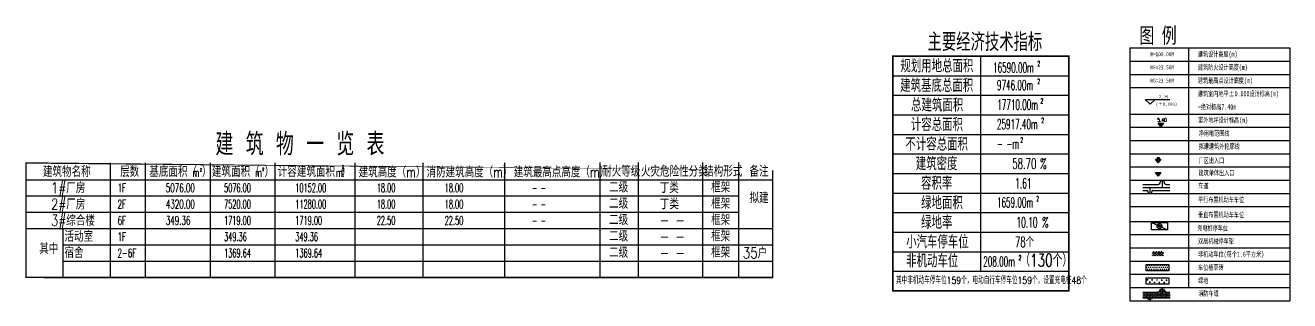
# Model space of a CAD drawing. Header units: millimetres. Extents: x 685119 to 686103, y 2545183 to 2545581.
# Drawn here: x 685118.8 to 685369.8, y 2545526.1 to 2545580.8 of the extents above; entities that cross this region are included whole.
import ezdxf

# ---------------------------------------------------------------- set-up
doc = ezdxf.new("R2010")
doc.units = ezdxf.units.MM
doc.header["$LTSCALE"] = 500
doc.linetypes.add('ACAD_ISO04W100', pattern=[30, 24, -3, 0, -3])
doc.linetypes.add('DASH', pattern=[0.35, 0.25, -0.1])
for name, color, linetype in [('1绿地填充', 116, 'Continuous'), ('A-DIM-SYMB', 3, 'Continuous'), ('A-SITE-ROAD', 33, 'Continuous'), ('a08', 252, 'Continuous'), ('cdz', 241, 'Continuous'), ('DIM_ELEV', 3, 'Continuous'), ('k-绿地填充', 118, 'Continuous'), ('PLAN_机动车位', 9, 'Continuous'), ('PLAN_道路', 4, 'Continuous'), ('PUB_DIM', 3, 'Continuous'), ('PUB_TEXT', 7, 'Continuous'), ('Z-文字', 7, 'Continuous'), ('Z-道路中心线', 1, 'Continuous'), ('车位', 8, 'Continuous')]:
    doc.layers.add(name, color=color, linetype=linetype)
doc.styles.add('_TCH_DIM', font='SIMPLEX.shx', dxfattribs={"width": 0.8, "bigfont": 'GBCBIG.shx'})
doc.styles.add('天正', font='simplex8.shx', dxfattribs={"width": 0.7, "bigfont": 'hztxt.shx'})
doc.styles.add('黑体', font='simhei_0.shx')

# ---------------------------------------------------------------- blocks, each defined once
blk = doc.blocks.new('*U3')
at = {"linetype": 'ByBlock', "ltscale": 0.3}
h = blk.add_hatch(color=256, dxfattribs=at)
h.dxf.hatch_style = 1
h.paths.add_polyline_path([(1.830137102864682, 2.40916093060514), (-1.83013710239902, 2.409160930663346), (0, 0)])
h = blk.add_hatch(color=256, dxfattribs=at)
h.dxf.hatch_style = 1
h.paths.add_polyline_path([(0.8062207258772103, 2.896275688428431), (0.8062207258772104, 3.316382777877151), (-0.833363286918029, 3.31638277793536), (-0.8333632866851983, 2.896275688486638)])
for p, q in [((1.830137102864682, 2.40916093060514), (-1.830137102399021, 2.409160930663346)), ((-1.830137102399021, 2.409160930663346), (0, 0)), ((0, 0), (1.830137102864682, 2.40916093060514))]:
    blk.add_line(p, q, dxfattribs=at)
blk.add_lwpolyline([(-0.8333632869180291, 3.31638277793536), (0.8062207258772104, 3.316382777877151), (0.8062207258772104, 2.896275688428431), (-0.8333632866851985, 2.896275688486638)], close=True, dxfattribs=at)
blk = doc.blocks.new('111111')
at = {"layer": 'A-DIM-SYMB'}
h = blk.add_hatch(color=256, dxfattribs=at)
h.dxf.hatch_style = 1
h.paths.add_polyline_path([(691370.3767364135, 2579484.485152308), (691370.9326405585, 2579485.216934941), (691369.8208322685, 2579485.216934941)])
for p, q in [((691369.8208322685, 2579485.216934941), (691370.9326405585, 2579485.216934941)), ((691370.3767364135, 2579484.485152308), (691369.8208322685, 2579485.216934941)), ((691370.9326405585, 2579485.216934941), (691370.3767364135, 2579484.485152308))]:
    blk.add_line(p, q, dxfattribs=at)
blk = doc.blocks.new('A$C5D0344E3')
at = {"layer": 'cdz'}
blk.add_lwpolyline([(0.103971028351225, 0.7179534337483346), (-0.1888859177706763, -0.1450643292628229), (0.1605247310362756, 0.0883605056442321), (-0.015260697924532, -0.6983710401691497), (0.3036098328884691, 0.2931523937731981), (-0.0152079709805548, 0.1212931093759835)], close=True, dxfattribs=at)
blk.add_circle((0, 0), 0.800139897205207, dxfattribs=at)
blk = doc.blocks.new('frewrtret')
at = {"layer": '车位'}
blk.add_lwpolyline([(-5300.000000476837, -2400), (0, -2400), (-4.768371582e-07, 0), (-5300.000000476837, 0)], close=True, dxfattribs=at)
blk.add_lwpolyline([(-4.768371582e-07, 0), (-5300.000000476837, -2400)], dxfattribs=at)

msp = doc.modelspace()

# ---------------------------------------------------------------- hatches: boundary and pattern name
at = {"layer": '1绿地填充', "linetype": 'Continuous'}
h = msp.add_hatch(dxfattribs=at)
h.set_pattern_fill('松散材料', color=256, scale=0.2)
h.set_pattern_definition([(0, (-9582.741191580892, -32122.74845275004), (0.1875, 0.375), [0, -0.375])])
h.paths.add_polyline_path([(685341.3281080911, 2545533.274942417), (685345.7825711673, 2545533.274942417), (685345.7825711673, 2545532.02144076), (685341.3281080913, 2545532.02144076)])
h = msp.add_hatch(dxfattribs=at)
h.set_pattern_fill('CROSS', color=256, scale=0.3, angle=-1.165078314214383)
h.set_pattern_definition([(358.8349216857856, (-9582.741187603679, -32127.99725275068), (0.4858351567800494, 0.4664679254102095), [0.238125, -0.714375]), (88.83492168578562, (-9582.624570622342, -32128.11871154001), (-0.4664679254102095, 0.4858351567800494), [0.238125, -0.714375])])
h.paths.add_polyline_path([(685341.3281120684, 2545530.650542416), (685345.7825751448, 2545530.650542416), (685345.7825751448, 2545529.39704076), (685341.3281120687, 2545529.39704076)])
at = {"layer": 'PLAN_机动车位'}
h = msp.add_hatch(dxfattribs=at)
h.set_pattern_fill('ANSI37', color=256, scale=0.2304, style=0)
h.set_pattern_definition([(44.99999999999998, (284810.2041873924, 1051238.193242307), (-0.2586313762867916, 0.2586313762867914), []), (135, (284810.2041873924, 1051238.193242307), (-0.2586313762867917, -0.2586313762867914), [])])
h.paths.add_polyline_path([(685342.4728437953, 2545535.904760278), (685343.6248437953, 2545535.904760278), (685344.7624437953, 2545535.904760278), (685344.7624437953, 2545535.328760278), (685344.7624437953, 2545535.040760278), (685342.4728437953, 2545535.040760278)])
at = {"layer": 'PLAN_道路', "linetype": 'Continuous'}
h = msp.add_hatch(dxfattribs=at)
h.set_pattern_fill('松散材料', color=251, scale=0.096, style=0)
h.set_pattern_definition([(0, (21628.1434182598, 68746.01310472237), (0.09, 0.18), [0, -0.18])])
h.paths.add_polyline_path([(685346.038156639, 2545527.828014775), (685345.4288177063, 2545527.828014775, -0.4142135621172064), (685344.8456177067, 2545528.411214775), (685344.4843609493, 2545528.411214775), (685344.4843609493, 2545527.244814775), (685346.038156639, 2545527.244814775)])
h.paths.add_polyline_path([(685344.4843609493, 2545528.411214775), (685344.1231041912, 2545528.411214775, -0.4142135624243952), (685343.5399041915, 2545527.828014775), (685340.6172520005, 2545527.828014775), (685340.6172520006, 2545527.244814775), (685344.4843609493, 2545527.244814775)])
h.paths.add_polyline_path([(685342.0510013086, 2545527.244814775), (685342.0510013086, 2545526.370014775), (685342.3950350592, 2545526.370014775, -0.4142135614227034), (685342.6866350587, 2545526.661614774), (685346.038156639, 2545526.661614774), (685346.038156639, 2545527.244814775)])
h.paths.add_polyline_path([(685342.0510013086, 2545527.244814775), (685340.6172520006, 2545527.244814775), (685340.6172520006, 2545526.661614775), (685341.4153675593, 2545526.661614774, -0.4142135619247), (685341.7069675586, 2545526.370014775), (685342.0510013086, 2545526.370014775)])

# ---------------------------------------------------------------- linework, layer by layer
at = {"layer": 'A-SITE-ROAD', "linetype": 'Continuous', "flags": 128}
msp.add_lwpolyline([(685344.1231002186, 2545549.828209612), (685344.1231002186, 2545549.726216158)], dxfattribs=at)
at = {"layer": 'a08', "linetype": 'DASH', "ltscale": 5, "flags": 128}
for points in [[(685343.5399002188, 2545549.143016158, 0.4142135623730951), (685344.1231002186, 2545549.726216158)], [(685344.8456137337, 2545549.726216158, 0.4142135623730951), (685345.4288137339, 2545549.143016158)], [(685341.7069635856, 2545547.685016158, 0.4142135623730951), (685341.4153635856, 2545547.976616158)], [(685342.686631086, 2545547.976616158, 0.4142135623730951), (685342.395031086, 2545547.685016158)]]:
    msp.add_lwpolyline(points, format="xyb", dxfattribs=at)
for points in [[(685344.8456137337, 2545549.828209612), (685344.8456137337, 2545549.726216158)], [(685340.6172480276, 2545549.143016158), (685343.5399002188, 2545549.143016158)], [(685340.6172480276, 2545547.976616158), (685341.4153635856, 2545547.976616158)], [(685341.7069635856, 2545547.685016158), (685341.7069635856, 2545547.504964785)], [(685342.395031086, 2545547.685016158), (685342.395031086, 2545547.504964785)], [(685342.686631086, 2545547.976616158), (685346.038152666, 2545547.976616158)], [(685345.4288137339, 2545549.143016158), (685346.0381526658, 2545549.143016158)]]:
    msp.add_lwpolyline(points, dxfattribs=at)
at = {"layer": 'DIM_ELEV'}
for p, q in [((685342.1046873215, 2545565.100922014), (685341.1326873215, 2545566.072922014)), ((685341.1326873215, 2545566.072922014), (685346.0037229812, 2545566.072922014)), ((685342.1046873215, 2545565.100922014), (685343.0766873216, 2545566.072922014))]:
    msp.add_line(p, q, dxfattribs=at)
at = {"layer": 'k-绿地填充', "color": 81, "flags": 128}
for points in [[(685341.3281080911, 2545533.274942417), (685345.7825711673, 2545533.274942417), (685345.7825711673, 2545532.02144076), (685341.3281080913, 2545532.02144076)], [(685341.3281120684, 2545530.650542416), (685345.7825751448, 2545530.650542416), (685345.7825751448, 2545529.39704076), (685341.3281120687, 2545529.39704076)]]:
    msp.add_lwpolyline(points, close=True, dxfattribs=at)
at = {"layer": 'PLAN_道路', "linetype": 'Continuous', "flags": 128}
for points in [[(685340.6172520006, 2545527.828014776), (685343.5399041919, 2545527.828014776)], [(685345.4288177069, 2545527.828014776), (685346.038156639, 2545527.828014776)], [(685340.6172520006, 2545526.661614776), (685341.415367559, 2545526.661614776)], [(685342.6866350592, 2545526.661614776), (685346.038156639, 2545526.661614776)]]:
    msp.add_lwpolyline(points, dxfattribs=at)
for points in [[(685343.5399041919, 2545527.828014776, 0.4142135623730951), (685344.1231041917, 2545528.411214776)], [(685344.8456177068, 2545528.411214776, 0.4142135623730951), (685345.4288177069, 2545527.828014776)], [(685341.7069675586, 2545526.370014776, 0.4142135623730951), (685341.415367559, 2545526.661614776)], [(685342.6866350592, 2545526.661614776, 0.4142135623730951), (685342.3950350592, 2545526.370014776)]]:
    msp.add_lwpolyline(points, format="xyb", dxfattribs=at)
at = {"layer": 'PUB_DIM', "const_width": 0.3234816000000001}
msp.add_lwpolyline([(685291.039997235, 2545528.071992041), (685325.9347285136, 2545528.071992041), (685325.9347285136, 2545574.653342428), (685291.039997235, 2545574.653342428)], close=True, dxfattribs=at)
at = {"layer": 'PUB_DIM'}
for points in [[(685308.4292648036, 2545574.653342428), (685308.4292648036, 2545531.953771226)], [(685291.039997235, 2545570.771563231), (685325.9347285136, 2545570.771563231)], [(685291.039997235, 2545566.889784028), (685325.9347285136, 2545566.889784028)], [(685291.039997235, 2545563.008004828), (685325.9347285136, 2545563.008004828)], [(685291.039997235, 2545559.12622563), (685325.9347285136, 2545559.12622563)], [(685291.039997235, 2545555.244446428), (685325.9347285136, 2545555.244446428)], [(685135.6346693612, 2545553.456603337), (685135.6346693612, 2545530.720659086)], [(685142.5795041696, 2545553.456603337), (685142.5795041696, 2545530.720659086)], [(685155.5139882464, 2545553.456603337), (685155.5139882464, 2545530.720659086)], [(685168.3188789062, 2545553.456603337), (685168.3188789062, 2545530.720659086)], [(685184.3125783111, 2545530.720659086), (685184.3125783111, 2545553.456603337)], [(685197.7998502004, 2545530.720659087), (685197.7998502004, 2545553.456603337)], [(685213.9776224311, 2545530.720659087), (685213.9776224311, 2545553.456603337)], [(685232.8469290996, 2545553.520782714), (685232.8469290996, 2545530.720659087)], [(685240.4865545101, 2545553.520782714), (685240.4865545101, 2545530.720659087)], [(685253.2188462785, 2545553.520782714), (685253.2188462785, 2545530.720659087)], [(685260.3533934403, 2545553.520782714), (685260.3533934403, 2545530.720659087)], [(685118.9352695738, 2545550.129555081), (685182.4056236842, 2545550.129555081)], [(685118.9352695738, 2545550.129555081), (685267.1857389698, 2545550.129555081)], [(685184.312578311, 2545550.129555076), (685205.2107283355, 2545550.129555076)], [(685291.039997235, 2545551.362667234), (685325.9347285136, 2545551.362667234)], [(685118.9352695738, 2545546.894739081), (685184.3125783111, 2545546.894739081)], [(685118.9352695738, 2545546.894739081), (685260.3533934403, 2545546.894739081)], [(685184.312578311, 2545546.894739074), (685260.3533934403, 2545546.894739074)], [(685291.039997235, 2545547.480888031), (685325.9347285136, 2545547.480888031)], [(685118.9352695738, 2545543.659923079), (685260.3533934403, 2545543.659923079)], [(685184.312578311, 2545543.659923079), (685260.3533934403, 2545543.659923079)], [(685291.039997235, 2545543.599108826), (685325.9347285136, 2545543.599108826)], [(685118.9352695738, 2545540.425107077), (685184.3125783111, 2545540.425107077)], [(685118.9352695738, 2545540.425107077), (685184.3125783111, 2545540.425107077)], [(685118.9352695738, 2545540.425107084), (685267.1857389701, 2545540.425107084)], [(685126.2222136151, 2545540.398395666), (685126.2222136151, 2545530.693947676)], [(685291.039997235, 2545539.717329632), (685325.9347285136, 2545539.717329632)], [(685126.2222136151, 2545537.190291088), (685267.1857389701, 2545537.190291088)], [(685291.039997235, 2545535.835550429), (685325.9347285136, 2545535.835550429)], [(685126.2222136151, 2545533.955475082), (685267.1857389701, 2545533.955475082)], [(685291.039997235, 2545531.953771226), (685325.9347285136, 2545531.953771226)], [(685122.4804384649, 2545530.720659086), (685267.1857389701, 2545530.720659086)], [(685291.039997235, 2545528.071992041), (685325.9347285136, 2545528.071992041)]]:
    msp.add_lwpolyline(points, dxfattribs=at)
msp.add_lwpolyline([(685267.1857389698, 2545530.720659086, 0.2695680000000001, 0.2695680000000001, 0), (685267.1857389701, 2545530.720659086, 0.2695680000000001, 0.2695680000000001, 0), (685267.1857389698, 2545553.456603336, 0.2695680000000001, 0.2695680000000001, 0), (685267.1857389696, 2545553.456603336, 0.2695680000000001, 0.2695680000000001, 0), (685118.9352695738, 2545553.456603337, 0.2695680000000001, 0.2695680000000001, 0), (685118.9352695738, 2545530.720659086, 0.2695680000000001, 0.2695680000000001, 0), (685267.1857389698, 2545530.720659087, 0, 0, 0)], format="xyseb", dxfattribs=at)
at = {"layer": 'PUB_TEXT'}
msp.add_line((685338.0668357057, 2545576.28540109), (685369.8039710753, 2545576.285401086), dxfattribs=at)
at = {"layer": 'PUB_TEXT', "flags": 128}
for points in [[(685338.0668357054, 2545576.28540109), (685338.0668357034, 2545526.101999709)], [(685338.0668357057, 2545576.28540109), (685369.8039710753, 2545576.285401086)], [(685338.0668357057, 2545576.28540109), (685369.8039710753, 2545576.285401086)], [(685349.7308357065, 2545576.285401089), (685349.7308357003, 2545528.726399708)], [(685369.8039710755, 2545576.285401086), (685369.8039710696, 2545526.101999704)], [(685338.0668357057, 2545573.66100109), (685369.8039710753, 2545573.661001087)], [(685338.0668357053, 2545573.66100109), (685369.8039710749, 2545573.661001087)], [(685338.0668357054, 2545571.03660109), (685369.8039710751, 2545571.036601087)], [(685338.0668357051, 2545568.41220109), (685369.8039710748, 2545568.412201085)], [(685338.0668357039, 2545563.163401091), (685369.8039710735, 2545563.163401086)], [(685338.0668357037, 2545560.53900109), (685369.8039710734, 2545560.539001086)], [(685338.0668357051, 2545560.53900109), (685369.8039710744, 2545560.539001086)], [(685338.0668357051, 2545560.53900109), (685369.8039710744, 2545560.539001086)], [(685338.0668357044, 2545560.53900109), (685369.803971074, 2545560.539001086)], [(685338.0668357039, 2545557.91460109), (685369.803971074, 2545557.914601087)], [(685338.0668357044, 2545555.29020109), (685369.8039710744, 2545555.290201084)], [(685338.0668357041, 2545555.290201091), (685369.803971074, 2545555.290201087)], [(685338.0668357032, 2545555.29020109), (685369.803971073, 2545555.290201087)], [(685338.0668357044, 2545552.665801089), (685369.803971074, 2545552.665801085)], [(685338.0668357041, 2545550.04140109), (685369.8039710735, 2545550.041401085)], [(685338.0668317226, 2545547.417001089), (685369.8039670923, 2545547.417001085)], [(685338.0668357039, 2545547.417001089), (685369.8039710734, 2545547.417001085)], [(685338.0668357003, 2545547.417001089), (685369.80397107, 2545547.417001085)], [(685338.0668317185, 2545544.835475132), (685369.8039670881, 2545544.835475128)], [(685338.0668317222, 2545541.84839971), (685369.8039670916, 2545541.848399707)], [(685338.0668317263, 2545541.84839971), (685369.8039670961, 2545541.848399707)], [(685338.0668317263, 2545541.84839971), (685369.8039670961, 2545541.848399707)], [(685338.0668356996, 2545541.84839971), (685369.8039710694, 2545541.848399707)], [(685338.0668356996, 2545541.84839971), (685369.8039710694, 2545541.848399707)], [(685338.0668357041, 2545541.84839971), (685369.8039710739, 2545541.848399707)], [(685338.0668357037, 2545539.223999711), (685369.8039710732, 2545539.223999707)], [(685338.0668357034, 2545536.599599711), (685369.8039710728, 2545536.599599707)], [(685338.0668357011, 2545533.97519971), (685369.8039710704, 2545533.975199706)], [(685338.0668357011, 2545531.350799709), (685369.8039710709, 2545531.350799705)], [(685338.0668396784, 2545528.726399709), (685369.803975048, 2545528.726399704)], [(685338.0668396784, 2545526.101999709), (685369.8039750478, 2545526.101999704)]]:
    msp.add_lwpolyline(points, dxfattribs=at)
at = {"layer": 'Z-道路中心线', "linetype": 'ACAD_ISO04W100', "ltscale": 0.05}
for points in [[(685344.4843569763, 2545549.828209612), (685344.4843569763, 2545548.559816158)], [(685340.6172480033, 2545548.559816158), (685346.0381526658, 2545548.559816158)], [(685342.0509973358, 2545548.559816158), (685342.0509973358, 2545547.504964785)], [(685340.6172519763, 2545527.244814777), (685346.038156639, 2545527.244814777)], [(685342.051001309, 2545527.244814777), (685342.051001309, 2545526.189963403)], [(685344.4843609496, 2545528.51320823), (685344.4843609496, 2545527.244814777)]]:
    msp.add_lwpolyline(points, dxfattribs=at)

# ---------------------------------------------------------------- block references
at = {"layer": 'A-DIM-SYMB', "xscale": -0.2916, "yscale": 0.2916, "zscale": 0.2916}
msp.add_blockref('*U3', (685343.7049467392, 2545553.471435376), dxfattribs=at)
at = {"layer": 'cdz', "xscale": 0.6, "yscale": 0.6, "zscale": 0.6, "rotation": 89.99999999365443}
msp.add_blockref('A$C5D0344E3', (685343.9465413016, 2545540.892586929), dxfattribs=at)
at = {"layer": 'PLAN_道路', "linetype": 'Continuous', "xscale": 0.9599999999999999, "yscale": 0.9599999999999999, "zscale": 0.9599999999999999}
for p in [(21628.67337939551, 69255.5745371091), (21628.14327978226, 69245.74128916115)]:
    msp.add_blockref('111111', p, dxfattribs=at)
at = {"layer": '车位', "xscale": -0.0006, "yscale": 0.0006, "zscale": 0.0006, "rotation": 359.9999999936543}
msp.add_blockref('frewrtret', (685342.3735524481, 2545541.604078574), dxfattribs=at)

# ---------------------------------------------------------------- texts
at = {"layer": 'DIM_ELEV', "color": 7, "style": '黑体'}
msp.add_text('(%%P0.000)', height=0.6083544303797469, dxfattribs=at).set_placement((685343.1825274192, 2545564.851604247))
at = {"layer": 'PUB_DIM', "style": '天正'}
for s, height, width, p in [('主要经济技术指标', 3.558297600000001, 0.8, (685297.9029653948, 2545575.682196551)), ('规划用地总面积', 2.5878528, 0.8, (685292.5148113482, 2545571.418526428)), ('建筑基底总面积', 2.5878528, 0.8, (685292.4822084781, 2545567.536747234)), ('总建筑面积', 2.5878528, 0.8, (685294.6339978931, 2545563.65496803)), ('计容总面积', 2.5878528, 0.8, (685294.5932443053, 2545559.773188828)), ('建 筑 物 一 览 表', 4.447872000000001, 0.8, (685156.5507782936, 2545554.941253388)), ('不计容总面积', 2.5878528, 0.8, (685293.5173495978, 2545555.891409633)), ('建筑密度', 2.5878528, 0.8, (685295.5713304031, 2545552.00963043)), ('建筑物名称', 2.156544, 0.8, (685122.2988167444, 2545550.668691081)), ('层数', 2.156544, 0.8, (685137.6416835831, 2545550.668691081)), ('基底面积（', 2.156544, 0.8, (685143.4090190401, 2545550.668691081)), ('2', 0.6, 0.6, (685153.489955752, 2545551.750012422)), ('）', 2.156544, 0.8, (685153.859015109, 2545550.668691081)), ('建筑面积（', 2.156544, 0.8, (685155.833792195, 2545550.668691081)), ('2', 0.6, 0.6, (685165.8453209103, 2545551.905902431)), ('）', 2.156544, 0.8, (685166.2837882634, 2545550.668691081)), ('计容建筑面积（', 2.156544, 0.8, (685168.9030194378, 2545550.668691081)), ('）', 2.156544, 0.8, (685181.5789445915, 2545550.668691081)), ('2', 0.6, 0.6, (685181.7666395128, 2545551.799702192)), ('建筑高度（m）', 2.156544, 0.7, (685184.9765503942, 2545550.578124879)), ('消防建筑高度（m）', 2.156544, 0.7, (685198.4638222835, 2545550.578124879)), ('建筑最高点高度（m）', 2.156544, 0.7, (685215.7809933657, 2545550.578124875)), ('耐火等级', 2.156544, 0.8, (685233.3052437948, 2545550.732870458)), ('火灾危险性分类', 2.156544, 0.8, (685241.003312132, 2545550.732870458)), ('结构形式', 2.156544, 0.8, (685253.5538392974, 2545550.732870458)), ('备注', 2.156544, 0.8, (685262.5603185676, 2545550.732870458)), ('58.70', 2.07028224, 0.6, (685314.7309652219, 2545552.268415712)), ('%', 2.07028224, 0.6, (685320.2704479649, 2545552.268415712)), ('1#厂房', 2.156544, 0.8, (685123.895895973, 2545547.43387508)), ('m', 1.7252352, 0.6, (685152.0351950398, 2545550.668691081)), ('m', 1.7252352, 0.6, (685164.4599681944, 2545550.668691081)), ('m', 1.7252352, 0.6, (685180.4930437355, 2545550.668691081)), ('二级', 2.156544, 0.8, (685234.6933899696, 2545547.574179102)), ('丁类', 2.156544, 0.8, (685244.7482235418, 2545547.481946847)), ('框架', 2.156544, 0.8, (685254.9419854705, 2545547.574179102)), ('容积率', 2.5878528, 0.8, (685296.6146222407, 2545548.127851227)), ('1.61', 2.070282239983831, 0.525, (685315.3042100498, 2545548.386636509)), ('1F', 1.7252352, 0.6, (685137.1176593367, 2545547.649529481)), ('5076.00', 1.7252352, 0.6, (685146.6995801256, 2545547.649529481)), ('5076.00', 1.7252352, 0.525, (685158.26173568, 2545547.649529481)), ('10152.00', 1.7252352, 0.525, (685172.3979340033, 2545547.649529481)), ('18.00', 1.7252352, 0.525, (685188.5742473429, 2545547.649529476)), ('18.00', 1.7252352, 0.525, (685202.0615192322, 2545547.649529476)), ('- -', 1.7252352, 0.525, (685219.3786903145, 2545547.649529471)), ('拟建', 2.156544, 0.8, (685262.5641022054, 2545545.465050375)), ('绿地面积', 2.5878528, 0.8, (685296.6390743927, 2545544.246072032)), ('2#厂房', 2.156544, 0.8, (685123.895895973, 2545544.199059078)), ('2F', 1.7252352, 0.6, (685137.1176593367, 2545544.414713479)), ('4320.00', 1.7252352, 0.6, (685146.6995801256, 2545544.414713479)), ('7520.00', 1.7252352, 0.525, (685158.26173568, 2545544.414713479)), ('11280.00', 1.725235199992926, 0.525, (685172.3979340033, 2545544.414713479)), ('18.00', 1.7252352, 0.525, (685188.5742473429, 2545544.414713474)), ('18.00', 1.7252352, 0.525, (685202.0615192322, 2545544.414713474)), ('- -', 1.7252352, 0.525, (685219.3786903145, 2545544.41471347)), ('二级', 2.156544, 0.8, (685234.6933899696, 2545544.3393631)), ('丁类', 2.156544, 0.8, (685244.7482235418, 2545544.247130845)), ('框架', 2.156544, 0.8, (685254.9419854705, 2545544.3393631)), ('3#综合楼', 2.156544, 0.8, (685123.895895973, 2545540.964243075)), ('6F', 1.7252352, 0.6, (685137.1176593367, 2545541.179897476)), ('349.36', 1.7252352, 0.6, (685146.6995801256, 2545541.179897476)), ('1719.00', 1.725235199983023, 0.525, (685158.26173568, 2545541.179897476)), ('1719.00', 1.725235200008419, 0.525, (685172.3979340033, 2545541.179897476)), ('22.50', 1.7252352, 0.525, (685188.5742473429, 2545541.179897472)), ('22.50', 1.7252352, 0.525, (685202.0615192322, 2545541.179897472)), ('- -', 1.7252352, 0.525, (685219.3786903145, 2545541.179897467)), ('二级', 2.156544, 0.8, (685234.6933899696, 2545541.104547098)), ('- -', 2.156544, 0.8, (685244.7482235418, 2545541.012314842)), ('框架', 2.156544, 0.8, (685254.9419854705, 2545541.104547098)), ('绿地率', 2.5878528, 0.8, (685296.6390743927, 2545540.364292828)), ('10.10', 2.070282240013403, 0.525, (685315.55452894, 2545540.623078111)), ('%', 2.07028224, 0.6, (685320.6587547841, 2545540.623078111)), ('活动室', 2.156544, 0.8, (685126.5718570072, 2545537.79415479)), ('1F', 1.7252352, 0.6, (685137.1176593367, 2545537.945081488)), ('349.36', 1.725235199983023, 0.525, (685158.26173568, 2545537.945081488)), ('349.36', 1.725235200008419, 0.525, (685172.3979340033, 2545537.945081488)), ('二级', 2.156544, 0.8, (685234.6933899696, 2545537.869731109)), ('框架', 2.156544, 0.8, (685254.9419854705, 2545537.869731102)), ('小汽车停车位', 2.5878528, 0.8, (685293.6577875962, 2545536.482513634)), ('其中', 2.156544, 0.8, (685121.5779749553, 2545535.378388844)), ('宿舍', 2.156544, 0.8, (685126.5718570072, 2545534.559338785)), ('二级', 2.156544, 0.8, (685234.6933899696, 2545534.634915104)), ('- -', 2.156544, 0.8, (685244.7482235418, 2545537.777498854)), ('框架', 2.156544, 0.8, (685254.9419854705, 2545534.634915096)), ('35户', 2.156544, 0.8, (685261.2353535085, 2545534.515663432)), ('78个', 2.07028224, 0.6, (685315.2545110581, 2545536.741298916)), ('2-6F', 1.7252352, 0.6, (685137.1176593367, 2545534.710265482)), ('1369.64', 1.725235199983023, 0.525, (685158.26173568, 2545534.710265482)), ('1369.64', 1.725235200008419, 0.525, (685172.3979340033, 2545534.710265482)), ('- -', 2.156544, 0.8, (685244.7482235418, 2545534.542682848)), ('非机动车位', 2.5878528, 0.8, (685293.6577875962, 2545532.731029966))]:
    msp.add_text(s, height=height, dxfattribs=dict(at, width=width)).set_placement(p)
at = {"layer": 'PUB_TEXT'}
for s, height, style, width, p in [('图 例', 3.110399999999998, '黑体', 0.7, (685339.9466796817, 2545577.226732361)), ('建筑设计高度(m)', 1.036799999999999, '黑体', 0.7, (685351.576849456, 2545574.558615192)), ('建筑防火设计高度(m)', 1.036799999999999, '黑体', 0.7, (685351.5768494554, 2545571.934215193)), ('建筑最高点设计高度(m)', 1.036799999999999, '黑体', 0.7, (685351.5768494552, 2545569.309815193)), ('建筑室内地平%%P0.000设计标高(m)', 1.036799999999999, '黑体', 0.7, (685351.5768494542, 2545566.676909747)), ('=绝对标高7.40m', 1.036799999999999, '黑体', 0.7, (685351.5768494538, 2545564.052509747)), ('5.40', 0.7344, '_TCH_DIM', 0.7058823529411766, (685343.5136104263, 2545561.625337441)), ('室外地坪设计标高(m)', 1.036799999999999, '黑体', 0.7, (685351.631862535, 2545561.455833452)), ('净用地范围线', 1.036799999999999, '黑体', 0.7, (685351.7402750719, 2545558.822547573)), ('拟建建筑外轮廓线', 1.036799999999999, '黑体', 0.7, (685351.7402725327, 2545556.229632782)), ('厂区出入口', 1.036799999999999, '黑体', 0.7, (685351.7102055637, 2545553.403546879)), ('建筑单体出入口', 1.036799999999999, '黑体', 0.7, (685351.7102055637, 2545550.969463284)), ('车道', 1.036799999999999, '黑体', 0.7, (685351.6525623653, 2545548.368788967)), ('平行布置机动车车位', 1.036799999999999, '黑体', 0.7, (685351.6111680041, 2545545.641431663)), ('垂直布置机动车车位', 1.036799999999999, '黑体', 0.7, (685351.6111680036, 2545542.654356242)), ('充电桩停车位', 1.036799999999999, '黑体', 0.7, (685351.4583326929, 2545539.994633366)), ('双层机械停车架', 1.036799999999999, '黑体', 0.7, (685351.6111680031, 2545537.405556242)), ('非机动车位(每个1.6平方米)', 1.036799999999999, '黑体', 0.7, (685351.6111680072, 2545534.824030284)), ('车位植草砖', 1.036799999999999, '黑体', 0.7, (685351.6111680052, 2545532.199630283)), ('绿地', 1.036799999999999, '黑体', 0.7, (685351.6111719827, 2545529.575230283)), ('消防车道', 1.036799999999999, '黑体', 0.7, (685351.6525663384, 2545527.053787586))]:
    msp.add_text(s, height=height, dxfattribs=dict(at, style=style, width=width)).set_placement(p)
at = {"layer": 'PUB_TEXT', "linetype": 'Continuous'}
for s, height, style, width, p in [('16590.00m', 2, '天正', 0.525, (685310.9170428652, 2545571.389741959)), ('2', 1, '天正', 0.525, (685319.7170428653, 2545572.639741959)), ('9746.00m', 2, '天正', 0.525, (685311.6891828941, 2545567.911857423)), ('2', 1, '天正', 0.525, (685319.689182894, 2545569.161857422)), ('17710.00m', 2, '天正', 0.525, (685311.7472809647, 2545564.030078223)), ('2', 1, '天正', 0.525, (685320.3472809648, 2545565.280078223)), ('25917.40m', 2, '天正', 0.525, (685311.6891828941, 2545560.148299025)), ('2', 1, '天正', 0.525, (685320.4891828942, 2545561.398299025)), ('- -m', 2, '天正', 0.525, (685311.6891828941, 2545556.266519823)), ('2', 1, '天正', 0.525, (685316.3183167524, 2545557.516519822)), ('2', 1, '天正', 0.525, (685319.4891828941, 2545545.871182221)), ('1659.00m', 2, '天正', 0.525, (685311.6891828941, 2545544.621182221)), ('208.00m', 2, '天正', 0.525, (685308.9723062943, 2545532.881424199)), ('2', 1, '天正', 0.525, (685315.9723062944, 2545534.131424199)), ('（130个）', 2.5, '天正', 0.7, (685316.3223062943, 2545532.881424199)), ('其中非机动车停车位159个，电动自行车停车位159个，设置充电桩48个', 1.398581560283687, '_TCH_DIM', 0.8, (685291.6352323487, 2545529.441578755))]:
    msp.add_text(s, height=height, dxfattribs=dict(at, style=style, width=width)).set_placement(p)
at = {"layer": 'PUB_TEXT', "style": '黑体'}
msp.add_text('7.25', height=0.6083544303577371, dxfattribs=at).set_placement((685343.8200003167, 2545566.250488135))
at = {"layer": 'Z-文字', "style": '黑体', "width": 0.8}
for s, p in [('H=100.00M', (685342.1440032142, 2545574.654484773)), ('HF=23.50M', (685342.1440032136, 2545572.030084773)), ('HG=23.50M', (685342.1440032133, 2545569.405684773))]:
    msp.add_text(s, height=0.8, dxfattribs=at).set_placement(p)

doc.saveas('drawing.dxf')
